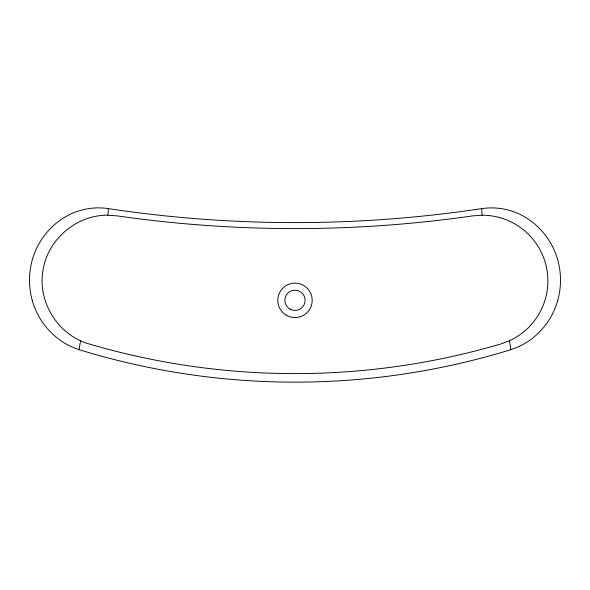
<?xml version="1.0" encoding="UTF-8"?>
<svg xmlns="http://www.w3.org/2000/svg" width="590" height="590" viewBox="0 0 590 590"><rect width="100%" height="100%" fill="white"/><g stroke="black" fill="none" stroke-linecap="round" stroke-linejoin="round"><path stroke-width="0.89" d="M481.647 208.624L482.111 215.21A65.741 65.741 0 0 1 509.428 340.755L500.637 344.036A729.896 729.896 0 0 1 89.363 344.036C58.764 335.533 37.834 302.965 42.812 271.599C46.876 240.101 76.125 214.753 107.889 215.21L108.353 208.624A1252.939 1252.939 0 0 0 481.647 208.631A66.021 66.021 0 0 1 510.918 210.814C533.596 217.813 551.362 237.114 557.705 259.829A75.594 75.594 0 0 1 557.705 300.576M80.572 340.755L79.082 349.59C56.404 342.591 38.638 323.298 32.295 300.576M557.705 300.576C551.362 323.298 533.596 342.591 510.918 349.59L509.428 340.755M482.111 215.21L472.76 215.881A1249.045 1249.045 0 0 1 117.24 215.881L107.889 215.21M32.295 300.576A75.594 75.594 0 0 1 32.295 259.829C38.638 237.114 56.404 217.821 79.082 210.814A66.021 66.021 0 0 1 108.353 208.617M510.94 349.656A733.99 733.99 0 0 1 79.06 349.656M289.941 309.086A10.111 10.111 0 0 0 305.111 300.332A10.111 10.111 0 0 0 289.941 291.571A10.111 10.111 0 0 0 289.941 309.086M286.401 315.222A17.191 17.191 0 0 0 312.191 300.332A17.191 17.191 0 0 0 286.401 285.435A17.191 17.191 0 0 0 286.401 315.222"/></g></svg>
